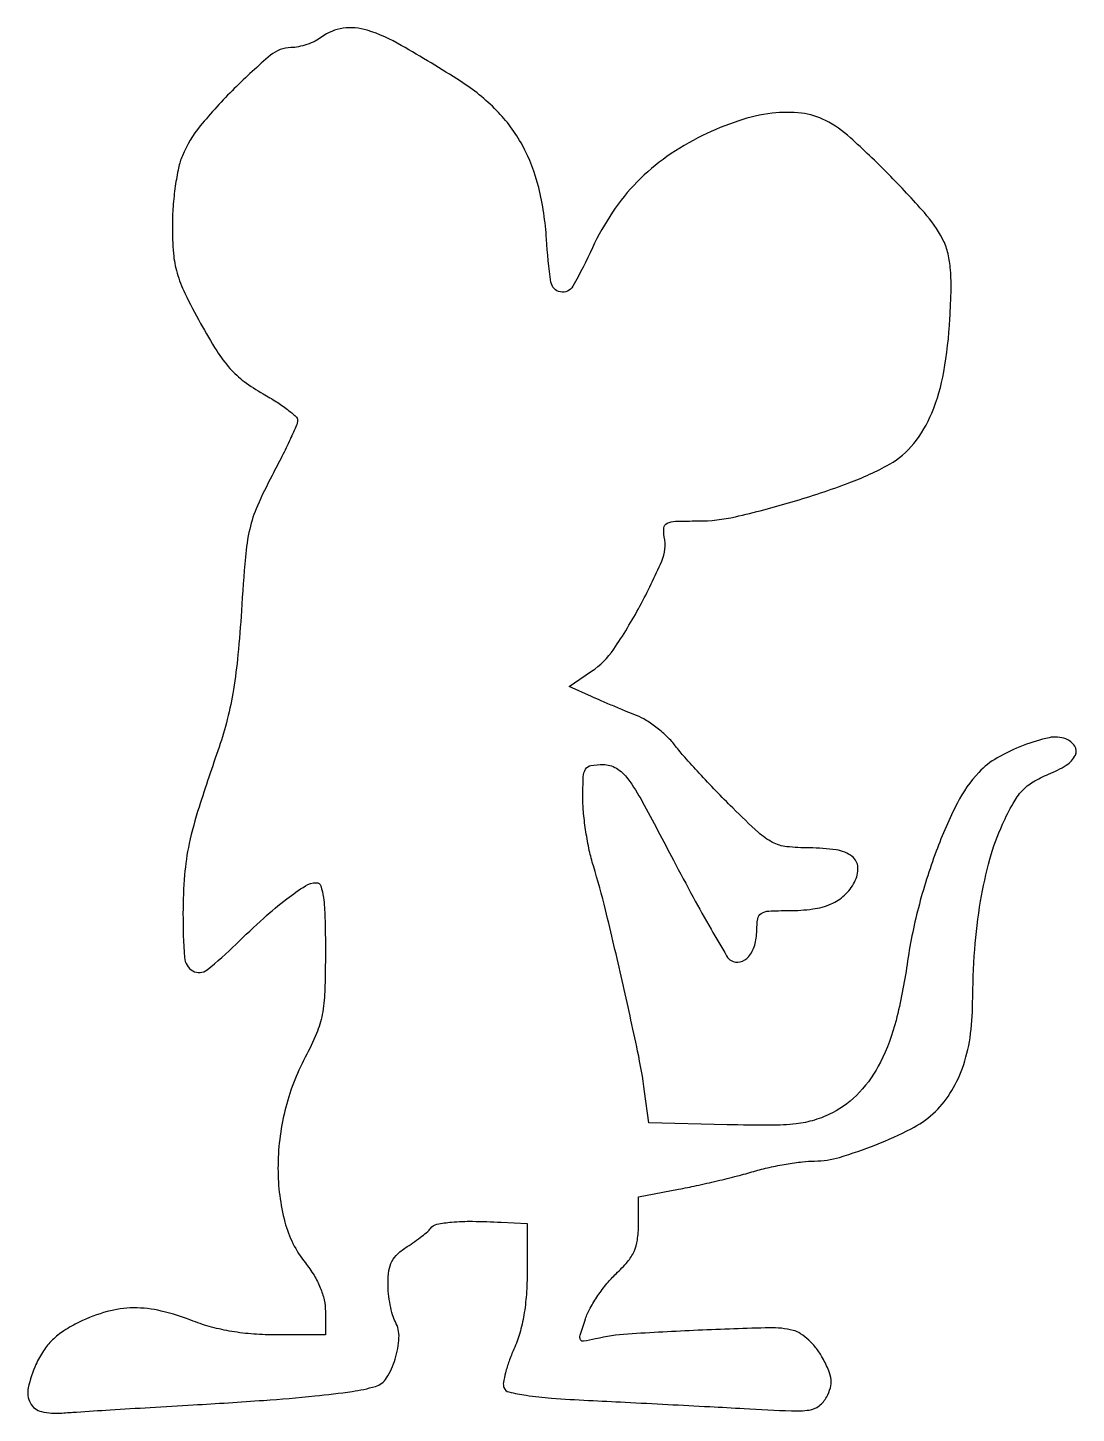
# Model space of a CAD drawing. Extents: x 0 to 151, y 1 to 200.
import ezdxf

# ---------------------------------------------------------------- set-up
doc = ezdxf.new("R2010")
doc.units = 0

msp = doc.modelspace()

# ---------------------------------------------------------------- linework, layer by layer
msp.add_lwpolyline([(42.44113, 198.531803, -0.048913), (41.519447, 197.966953, -0.03075), (40.350244, 197.485547, -0.030729), (39.129118, 197.150656, -0.048351), (38.049063, 197.031803, 0.173919), (35.128866, 195.941397, 0.020234), (29.906308, 191.151381, 0.024807), (25.008881, 185.771672, 0.073412), (22.437473, 181.504593, 0.046808), (21.883843, 179.728903, 0.016827), (21.422258, 177.118758, 0.016521), (21.105546, 174.207021, 0.018829), (21, 171.405227, 0.020166), (21.15905, 167.463354, 0.050341), (21.678065, 164.631258, 0.043571), (22.799661, 161.730356, 0.012092), (25.05539, 157.399658, 0.014197), (27.382767, 153.452654, 0.0414), (29.280227, 150.924943, 0.05104), (31.328539, 149.046648, 0.03211), (34.054373, 147.276549, -0.014809), (35.948357, 146.137746, -0.021366), (37.546085, 145.012249, -0.017939), (38.755841, 144.00911, -0.213571), (38.998983, 143.467275, -0.10354), (38.858243, 142.791606, -0.005177), (37.926963, 140.717699, -0.008144), (36.747061, 138.267007, -0.005787), (35.348124, 135.557225, 0.018285), (33.217805, 131.164793, 0.047935), (32.119255, 127.841031, 0.034559), (31.490314, 123.797979, 0.006013), (30.925016, 116.089949, -0.008624), (30.429542, 109.785336, -0.016613), (29.7785, 104.76252, -0.019958), (28.902275, 100.484648, -0.023141), (27.720938, 96.5, 0.005727), (24.832678, 87.872216, 0.024448), (23.422572, 82.628471, 0.033718), (22.759004, 78.128373, 0.018819), (22.529941, 72.592788, 0.018793), (22.744764, 66.250487, 0.248143), (23.945943, 64.325601, 0.30912), (25.984019, 64.474991, 0.025937), (30.15088, 68.163942, -0.010312), (34.127729, 71.912658, -0.020485), (37.455498, 74.683266, -0.022225), (40.125923, 76.54524, -0.142054), (41.69428, 77, -0.323705), (42.334447, 76.537039, -0.046633), (42.716767, 74.869349, -0.026908), (42.94057, 72.01889, -0.006138), (43, 67.177582, -0.008213), (42.904601, 61.37036, -0.038651), (42.538264, 58.056977, -0.052147), (41.717239, 55.32142, -0.023432), (40.10856, 51.927582, 0.062801), (37.178198, 44.237056, 0.059775), (36.183014, 35.928222, 0.064109), (37.175735, 28.229861, 0.104178), (40.114537, 22.355874, -0.030631), (41.360593, 20.574023, -0.039444), (42.265513, 18.793308, -0.043253), (42.815448, 17.045696, -0.054658), (43, 15.362495), (43, 12), (36.03702, 12, -0.01879), (32.688324, 12.12589, -0.022378), (29.550042, 12.503988, -0.023824), (26.645864, 13.129946, -0.028892), (24, 14, 0.035388), (19.408446, 15.444103, 0.061019), (15.432882, 15.89158, 0.064856), (11.637565, 15.35932, 0.04588), (7.606168, 13.839318, 0.03062), (5.421642, 12.6074, 0.050047), (3.762892, 11.280494, 0.053103), (2.468192, 9.711714, 0.04008), (1.388769, 7.753334, 0.051824), (0.285073, 4.42368, 0.178859), (0.591522, 2.208268, 0.216665), (2.188438, 0.987635, 0.076944), (5.123746, 0.774999, -0.00428), (7.226664, 0.928174, -0.000469), (12.06135, 1.234199, -0.000573), (17.817659, 1.586523, -0.000463), (24, 1.952067, 0.003036), (34.118814, 2.60263, 0.007668), (41.469055, 3.233442, 0.009844), (46.83084, 3.883423, 0.035667), (50.188216, 4.604739, 0.185935), (51.794085, 5.827057, 0.063156), (53.028565, 8.544719, 0.062012), (53.572198, 11.595072, 0.136819), (53.061391, 13.88529, -0.053394), (52.653289, 14.893238, -0.022068), (52.311784, 16.326609, -0.021533), (52.077899, 17.909401, -0.025918), (52, 19.411206, -0.036967), (52.136435, 21.254069, -0.083039), (52.567552, 22.583905, -0.087292), (53.391577, 23.660377, -0.044178), (54.75, 24.703849, 0.011039), (55.847782, 25.436962, 0.012307), (56.872316, 26.192606, 0.011686), (57.711911, 26.876386, 0.061318), (58.113202, 27.314575, -0.187928), (59.016885, 27.907005, -0.030426), (61.134589, 28.222572, -0.02494), (64.146941, 28.334751, -0.010136), (68.25, 28.199641), (72, 28), (72, 21.109204, -0.017854), (71.882285, 17.813717, -0.024529), (71.52603, 14.870497, -0.027252), (70.930498, 12.256421, -0.035632), (70.090862, 9.95421, 0.018891), (69.395439, 8.229008, 0.023294), (68.884899, 6.571619, 0.022607), (68.590239, 5.168733, 0.132831), (68.666375, 4.42703, 0.248287), (69.372968, 3.810222, 0.020424), (71.855056, 3.332647, 0.018855), (75.49599, 2.924848, 0.006363), (80.825513, 2.598762, -0.00061), (86.070213, 2.338401, -0.000382), (92.20416, 2.021696, -0.000384), (98.242491, 1.700652, -0.000701), (103.167372, 1.428088, 0.003556), (109.992683, 1.089416, 0.0454), (112.550535, 1.212981, 0.131272), (113.972258, 1.814176, 0.104955), (115.048366, 3.090373, 0.052529), (115.585907, 4.411456, 0.096748), (115.688179, 5.563025, 0.075293), (115.351732, 6.855724, 0.022273), (114.460776, 8.702693, 0.042541), (113.588086, 10.037527, 0.03877), (112.476847, 11.25073, 0.040986), (111.297889, 12.184398, 0.085703), (110.231002, 12.65687, 0.068289), (106.850211, 13.028684, 0.004064), (96.554633, 12.668651, 0.005317), (86.452468, 12.125476, 0.042288), (81.833231, 11.432654, -0.017346), (80.117927, 11.087239, -0.326593), (79.655192, 11.320734, -0.196114), (79.601277, 11.954844, -0.007159), (80.3697, 14.298656, -0.043313), (81.060742, 15.855708, -0.023112), (82.163463, 17.652328, -0.022835), (83.467872, 19.395664, -0.032864), (84.78647, 20.800533, 0.02931), (86.417662, 22.513901, 0.068472), (87.364226, 24.005407, 0.072022), (87.845787, 25.649265, 0.035309), (88, 27.830312), (88, 31.858204), (93.75, 32.941568, 0.007149), (96.321332, 33.464212, 0.004521), (99.305506, 34.143657, 0.004539), (102.226078, 34.864525, 0.008344), (104.587892, 35.512466, -0.016304), (106.801891, 36.082123, -0.012575), (109.248584, 36.563037, -0.01276), (111.559232, 36.896711, -0.029483), (113.309379, 37, 0.072988), (116.90356, 37.527471, 0.022085), (122.123519, 39.348144, 0.022347), (127.191007, 41.638232, 0.066612), (130.322424, 43.790503, 0.067672), (132.771394, 46.695252, 0.05529), (134.558625, 50.349592, 0.049356), (135.651951, 54.708263, 0.035595), (136.032719, 59.710162, -0.017246), (136.3351, 67.398895, -0.022981), (137.170102, 74.338349, -0.025711), (138.506686, 80.397396, -0.040224), (140.331081, 85.411998, -0.019032), (141.842175, 88.406102, -0.05966), (143.157938, 90.231218, -0.072742), (144.7139, 91.494004, -0.039001), (146.936808, 92.591392, 0.046084), (149.496368, 93.900307, 0.138392), (150.794577, 95.348199, 0.269145), (150.703175, 96.653268, 0.153345), (149.425647, 97.666906, 0.14601), (147.035673, 97.849942, 0.038343), (143.315486, 96.739047, 0.039379), (139.57728, 94.953764, 0.071485), (136.921173, 92.862412, 0.073846), (133.832842, 88.477841, 0.027111), (130.791063, 81.517706, 0.026107), (128.234914, 73.415465, 0.027935), (126.604782, 65.271123, -0.02651), (125.017495, 57.221727, -0.054643), (122.778209, 51.215761, -0.070484), (119.770699, 46.883116, -0.088109), (115.872374, 43.93489, -0.043686), (113.306511, 42.896854, -0.046084), (110.644766, 42.343396, -0.028296), (106.998267, 42.137777, -0.006228), (100.726079, 42.217473), (89.5, 42.5), (88.885895, 47, 0.018249), (87.877479, 52.800708, 0.003756), (85.650709, 62.942753, 0.003951), (83.253451, 73.110451, 0.014959), (81.514624, 79.408931, -0.022356), (80.93404, 81.640069, -0.013939), (80.444921, 84.297927, -0.013982), (80.108507, 86.950517, -0.024552), (80, 89.158931, -0.010471), (80.063998, 92.214639, -0.125637), (80.400473, 93.334642, -0.219718), (81.169556, 93.856773, -0.040988), (82.913795, 94, -0.137949), (84.818244, 93.464372, -0.09748), (86.464278, 91.953279, -0.034684), (88.549138, 88.660359, -0.003304), (93.018694, 80.25, 0.00399), (95.854932, 74.930671, 0.005976), (98.423932, 70.335553, 0.002727), (100.67351, 66.471261, 0.120783), (101.32136, 65.807202, 0.205354), (102.598814, 65.611162, 0.154222), (103.818273, 66.373723, 0.106217), (104.699232, 68.008426, 0.07078), (105, 70.122445, -0.040816), (105.13946, 71.827987, -0.214517), (105.646668, 72.592438, -0.129438), (106.72749, 72.932612, -0.01187), (109.565741, 73, 0.032568), (113.065844, 73.228223, 0.069304), (115.676298, 73.946788, 0.086817), (117.609749, 75.214072, 0.081681), (119.046476, 77.086841, 0.131996), (119.537696, 79.19503, 0.22613), (118.723309, 80.765708, 0.126748), (116.434942, 81.721182, 0.03586), (112.552357, 82, -0.027986), (109.304709, 82.181918, -0.092615), (107.265056, 82.805304, -0.06548), (105.229819, 84.234125, -0.009412), (101.543167, 87.75, -0.005812), (99.143657, 90.182072, -0.005363), (96.735433, 92.734639, -0.005361), (94.638873, 95.054578, -0.017727), (93.330133, 96.644516, 0.037556), (92.174267, 97.940485, 0.025761), (90.687017, 99.234131, 0.026045), (89.11613, 100.337446, 0.046931), (87.711768, 101.044523, -0.00407), (86.248094, 101.630456, -0.002336), (84.492423, 102.359511, -0.002333), (82.734693, 103.10874, -0.003888), (81.262437, 103.758047), (78.024874, 105.216079), (81.262437, 107.394784, 0.096072), (84.438835, 110.561636, 0.024877), (88.205923, 116.766973, 0.022335), (91.331857, 123.218423, 0.149963), (91.713979, 126.715892, -0.07335), (91.658988, 128.010648, -0.262126), (92.121031, 128.662378, -0.102612), (93.302074, 128.947476, -0.008089), (96.548495, 129, 0.056161), (101.925162, 129.605831, 0.015996), (110.066296, 131.740183, 0.016658), (118.252431, 134.468448, 0.039275), (124.088787, 137.170057, 0.096502), (127.565257, 140.124748, 0.070157), (130.154689, 144.505333, 0.055125), (131.882201, 150.431646, 0.029085), (132.76524, 158.053139, 0.009588), (132.930995, 162.410846, 0.027993), (132.819338, 165.416801, 0.040329), (132.423738, 167.671154, 0.058432), (131.691488, 169.553139, 0.058811), (129.090079, 173.312866, 0.014192), (123.914857, 178.855336, 0.013859), (118.453273, 184.083372, 0.064737), (114.882303, 186.560863, 0.091198), (111.409262, 187.61756, 0.059069), (107.197972, 187.598457, 0.049833), (102.401452, 186.515173, 0.033128), (97.177507, 184.380437, 0.03952), (92.094467, 181.38054, 0.045902), (87.815551, 177.747807, 0.045931), (84.273381, 173.397453, 0.039655), (81.384466, 168.260412, -0.019755), (78.565077, 162.744623, -0.321671), (76.783547, 161.913887, -0.320825), (75.422068, 163.335519, -0.019702), (74.781459, 169.503654, 0.043341), (73.655024, 176.920848, 0.065573), (71.307394, 183.004163, 0.069687), (67.593991, 188.008228, 0.056896), (62.402749, 192.20247, 0.009965), (53.909319, 197.362825, 0.054802), (49.014683, 199.528367, 0.112522), (45.531632, 199.817939, 0.127282)], format="xyb", close=True)

doc.saveas('drawing.dxf')
